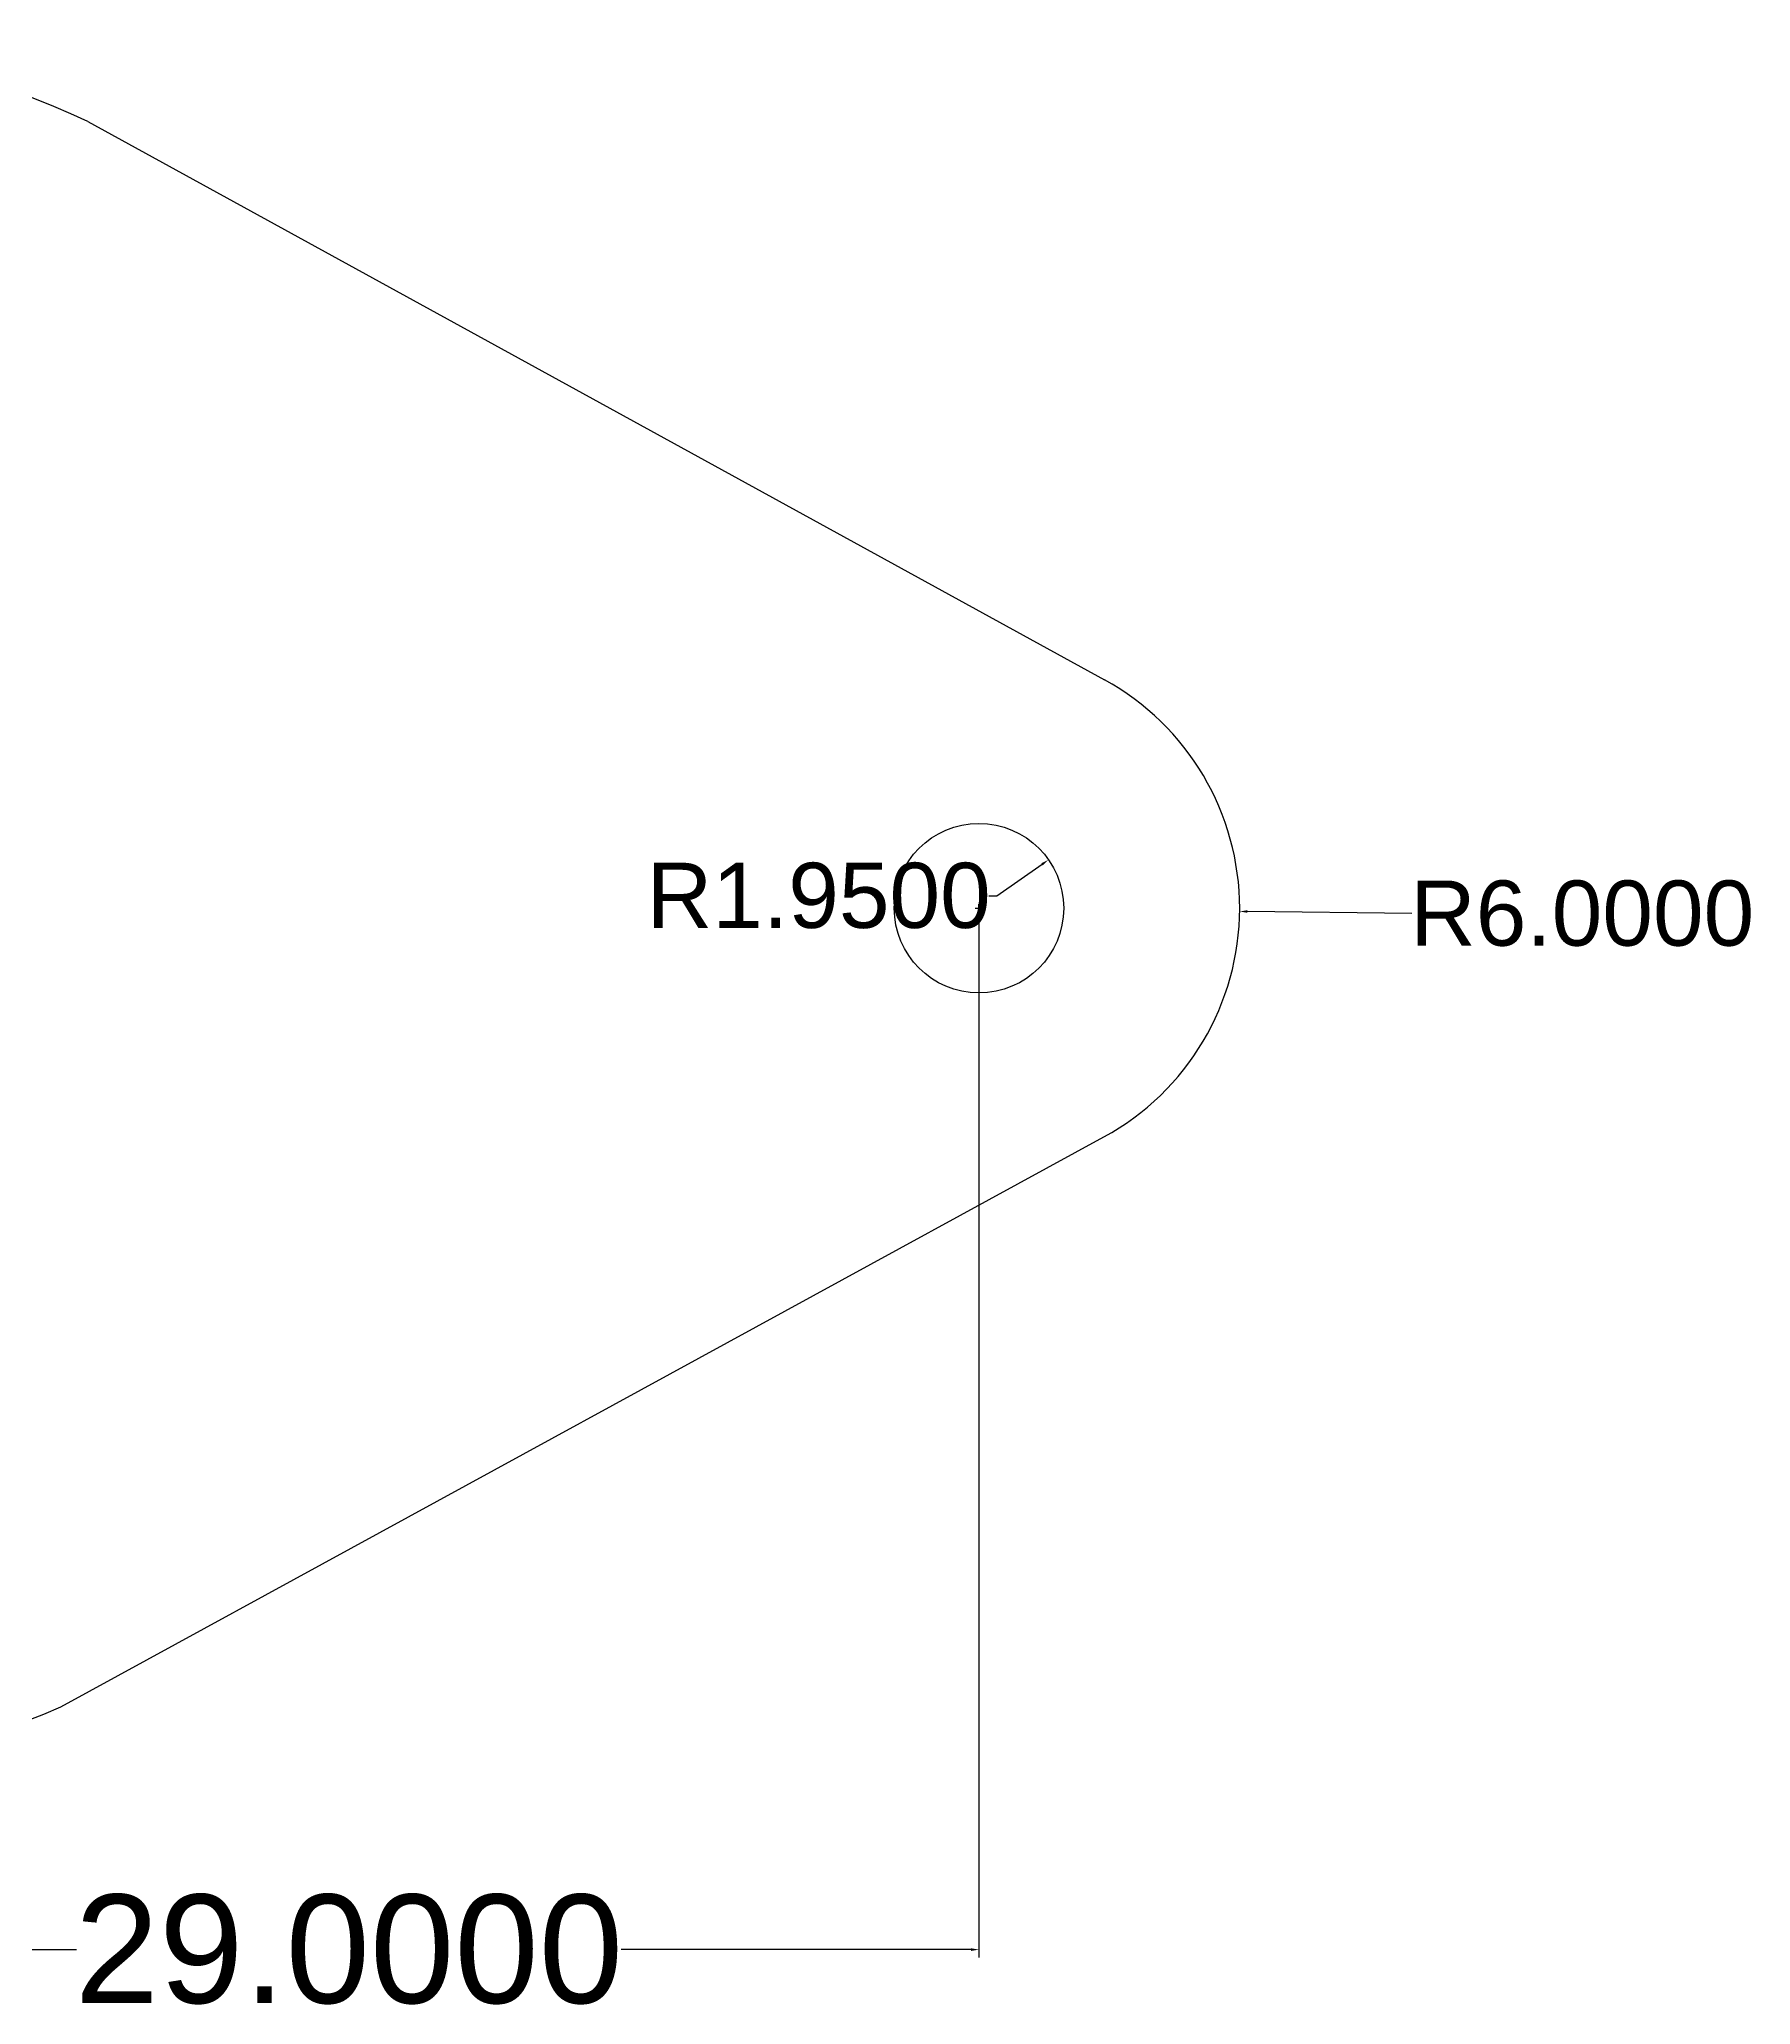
# Model space of a CAD drawing. Header units: inches. Extents: x 25.3 to 112.1, y 28.7 to 73.9.
# Drawn here: x 72.74 to 112.13, y 28.68 to 73.91 of the extents above; entities that cross this region are included whole.
import ezdxf

# ---------------------------------------------------------------- set-up
doc = ezdxf.new("R2010")
doc.units = ezdxf.units.IN
doc.header["$MEASUREMENT"] = 0
doc.styles.get("Standard").update_dxf_attribs({"font": 'arial.ttf'})
doc.dimstyles.get("Standard").update_dxf_attribs({"dimtxt": 0.18, "dimasz": 0.18, "dimexe": 0.18, "dimexo": 0.0625, "dimgap": 0.09, "dimtad": 0, "dimtih": 1, "dimtoh": 1, "dimdec": 4, "dimzin": 0, "dimdsep": 46, "dimtxsty": 'Standard', "dimcen": 0.09, "dimadec": 0, "dimazin": 0, "dimtfac": 1, "dimtdec": 4, "dimtofl": 0, "dimtmove": 0, "dimatfit": 3, "dimfxl": 1, "dimtolj": 1, "dimtzin": 0, "dimarcsym": 0})

# ---------------------------------------------------------------- blocks, each defined once
blk = doc.blocks.new('*D2')
at = {"color": 0, "lineweight": -2, "transparency": 16777216}
for p, q in [((65.364, 53.852), (65.364, 29.764)), ((94.364, 53.852), (94.364, 29.764)), ((65.544, 29.944), (73.597, 29.944)), ((94.184, 29.944), (86.132, 29.944))]:
    blk.add_line(p, q, dxfattribs=at)
at = {"color": 0, "transparency": 16777216}
for points in [[(65.544, 29.974), (65.544, 29.914), (65.364, 29.944)], [(94.184, 29.974), (94.184, 29.914), (94.364, 29.944)]]:
    blk.add_solid(points, dxfattribs=at)
at = {"layer": 'Defpoints', "color": 0, "transparency": 16777216}
for p in [(65.364, 53.914), (94.364, 53.914), (94.364, 29.944)]:
    blk.add_point(p, dxfattribs=at)
at = {"color": 0, "transparency": 16777216, "insert": (79.864, 29.944), "char_height": 0.18, "attachment_point": 5}
blk.add_mtext('\\A1;{\\H13.889x;29.0000}', dxfattribs=at)
blk = doc.blocks.new('*D4')
at = {"color": 0, "lineweight": -2, "transparency": 16777216}
for p, q in [((94.274, 53.914), (94.454, 53.914)), ((94.364, 53.824), (94.364, 54.004)), ((104.328, 53.791), (100.544, 53.838))]:
    blk.add_line(p, q, dxfattribs=at)
at = {"color": 0, "transparency": 16777216}
blk.add_solid([(100.544, 53.868), (100.543, 53.808), (100.364, 53.84)], dxfattribs=at)
at = {"layer": 'Defpoints', "color": 0, "transparency": 16777216}
for p in [(94.364, 53.914), (100.364, 53.84)]:
    blk.add_point(p, dxfattribs=at)
at = {"color": 0, "transparency": 16777216, "insert": (108.246, 53.791), "char_height": 0.18, "attachment_point": 5}
blk.add_mtext('\\A1;{\\H8.3333x;R6.0000}', dxfattribs=at)
blk = doc.blocks.new('*D5')
at = {"color": 0, "lineweight": -2, "transparency": 16777216}
for p, q in [((94.774, 54.2), (95.817, 54.926)), ((94.594, 54.2), (94.774, 54.2))]:
    blk.add_line(p, q, dxfattribs=at)
at = {"color": 0, "transparency": 16777216}
blk.add_solid([(95.8, 54.95), (95.834, 54.901), (95.965, 55.029)], dxfattribs=at)
at = {"layer": 'Defpoints', "color": 0, "transparency": 16777216}
for p in [(95.965, 55.029), (94.364, 53.914)]:
    blk.add_point(p, dxfattribs=at)
at = {"color": 0, "transparency": 16777216, "insert": (90.675, 54.2), "char_height": 0.18, "attachment_point": 5}
blk.add_mtext('\\A1;{\\H8.3333x;R1.9500}', dxfattribs=at)

msp = doc.modelspace()

# ---------------------------------------------------------------- linework, layer by layer
for p, q in [((73.85799, 72.02118), (97.25243, 59.1735)), ((73.2364, 35.52881), (97.24188, 48.64947))]:
    msp.add_line(p, q)
msp.add_circle((94.36425, 53.91438), 1.95)
for centre, radius, start, end in [((65.36425, 53.91438), 20, 64.869147, 293.179172), ((94.36425, 53.91438), 6, 298.659675, 61.225442)]:
    msp.add_arc(centre, radius, start, end)

# ---------------------------------------------------------------- dimensions: what is measured, and where the dimension line sits
for mpoint, picture, middle in [((95.96461, 55.02853), '*D5', (90.67516, 54.19959)), ((100.36379, 53.84036), '*D4', (104.32754, 53.79146))]:
    dim = msp.add_radius_dim(center=(94.36425, 53.91438), mpoint=mpoint, text='{\\H8.3333x;<>}', dimstyle='Standard')
    dim.commit()
    dim.dimension.update_dxf_attribs({"geometry": picture, "text_midpoint": middle, "dimtype": 164})
dim = msp.add_linear_dim(base=(94.36425, 29.94355), p1=(65.36425, 53.91438), p2=(94.36425, 53.91438), text='{\\H13.889x;<>}', dimstyle='Standard')
dim.commit()
dim.dimension.update_dxf_attribs({"geometry": '*D2', "text_midpoint": (79.86425, 29.94355)})

doc.saveas('drawing.dxf')
